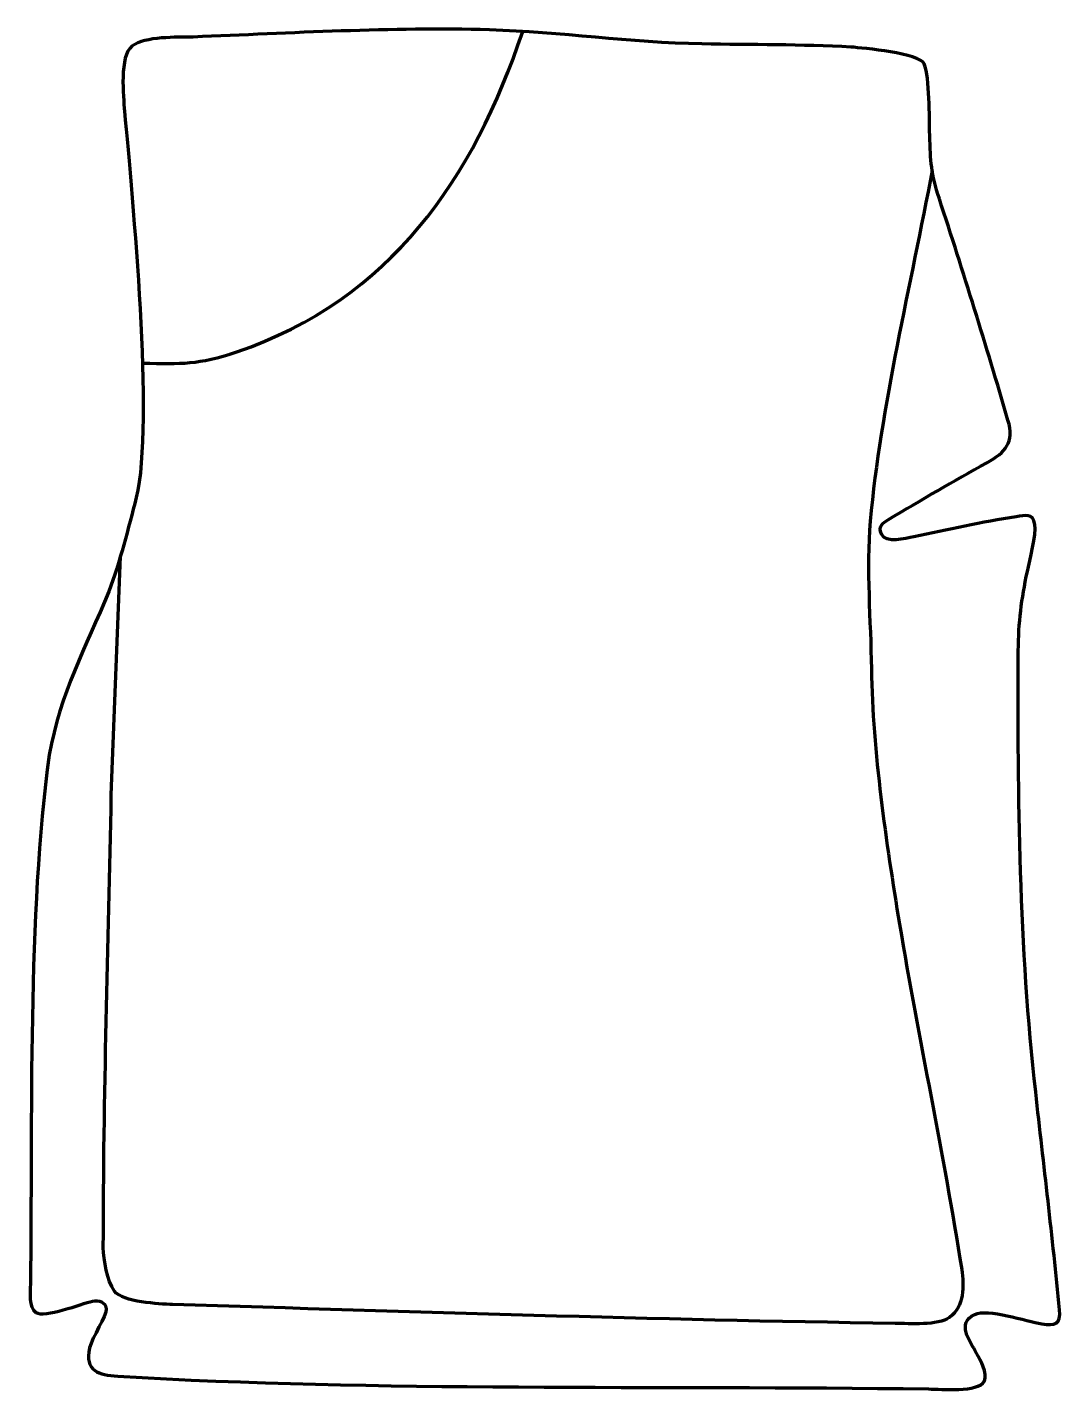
# Model space of a CAD drawing. Header units: millimetres. Extents: x 1238 to 1842, y -151 to 647.
import ezdxf

# ---------------------------------------------------------------- set-up
doc = ezdxf.new("R2010")
doc.units = ezdxf.units.MM
doc.header["$MEASUREMENT"] = 0
doc.layers.add('layer 2', color=7, linetype='Continuous')
doc.layers.add('layer 3', color=7, linetype='Continuous')

msp = doc.modelspace()

# ---------------------------------------------------------------- linework, layer by layer
at = {"layer": 'layer 2', "color": 142, "lineweight": 158}
for points, knots in [([(1305.7516, 450.449), (1329.1927, 450.0495), (1337.9638, 449.4709), (1360.9631, 457.1132), (1360.9631, 457.1132), (1450.6703, 487.5552), (1499.2492, 558.4111), (1527.9221, 644.3043)], [0, 0, 0, 0, 0.33333333, 0.33333333, 0.33333333, 0.33333333, 1, 1, 1, 1]), ([(1767.1701, 563.0055), (1754.7426, 497.0036), (1736.9808, 424.5614), (1730.9787, 358.0748), (1730.9787, 358.0748), (1728.5972, 329.9821), (1731.2627, 300.124), (1731.6772, 271.7782), (1731.6772, 271.7782), (1732.4387, 223.2106), (1740.1982, 170.5373), (1748.1108, 122.5837), (1748.1108, 122.5837), (1759.3689, 55.1737), (1773.8603, -11.6664), (1784.4355, -79.1855), (1784.4355, -79.1855), (1785.8966, -88.8745), (1786.0821, -100.7043), (1777.2547, -107.1612), (1777.2547, -107.1612), (1770.566, -112.0538), (1753.9983, -110.8249), (1745.584, -110.7021), (1745.584, -110.7021), (1605.1974, -108.6518), (1463.6698, -103.9501), (1323.3496, -99.6328), (1323.3496, -99.6328), (1315.5499, -99.3928), (1294.0694, -98.3173), (1289.4295, -91.7781), (1289.4295, -91.7781), (1285.019, -85.5619), (1283.1493, -73.8994), (1282.8893, -66.3489), (1282.8893, -66.3489), (1282.9072, 21.5295), (1285.8493, 110.1826), (1287.5534, 198.1074), (1287.5534, 198.1074), (1287.5534, 198.1074), (1292.854, 337.4458), (1292.854, 337.4458)], [0, 0, 0, 0, 0.08333333, 0.08333333, 0.08333333, 0.08333333, 0.16666667, 0.16666667, 0.16666667, 0.16666667, 0.25, 0.25, 0.25, 0.25, 0.33333333, 0.33333333, 0.33333333, 0.33333333, 0.41666667, 0.41666667, 0.41666667, 0.41666667, 0.5, 0.5, 0.5, 0.5, 0.58333333, 0.58333333, 0.58333333, 0.58333333, 0.66666667, 0.66666667, 0.66666667, 0.66666667, 0.75, 0.75, 0.75, 0.75, 0.83333333, 0.83333333, 0.83333333, 0.83333333, 1, 1, 1, 1])]:
    msp.add_open_spline(points, degree=3, knots=knots, dxfattribs=at)
at = {"layer": 'layer 3', "color": 242, "lineweight": 158}
msp.add_open_spline([(1335.4205, 641.0408), (1392.725, 643.3747), (1451.1925, 646.7238), (1508.491, 645.2527), (1508.491, 645.2527), (1550.0436, 643.8911), (1590.7612, 637.7754), (1632.5721, 636.9868), (1632.5721, 636.9868), (1661.4794, 636.471), (1690.9045, 636.7348), (1719.7307, 635.162), (1719.7307, 635.162), (1726.8969, 634.5592), (1759.8985, 631.6135), (1762.5091, 625.4336), (1762.5091, 625.4336), (1765.9052, 616.7172), (1765.4077, 594.2326), (1765.7418, 583.7332), (1765.7418, 583.7332), (1766.2381, 568.136), (1766.4387, 561.5399), (1771.3832, 546.4605), (1771.3832, 546.4605), (1785.5048, 503.3928), (1798.7506, 460.7887), (1811.4848, 417.2339), (1811.4848, 417.2339), (1815.3249, 404.0999), (1810.133, 398.3389), (1799.1059, 392.2687), (1799.1059, 392.2687), (1779.937, 381.7165), (1760.5463, 370.2863), (1741.6852, 359.1509), (1741.6852, 359.1509), (1738.2271, 357.1093), (1735.438, 354.9512), (1737.5631, 350.5454), (1737.5631, 350.5454), (1740.318, 344.8335), (1751.3755, 347.9728), (1756.4129, 348.9482), (1756.4129, 348.9482), (1776.0536, 352.9355), (1796.5091, 357.8401), (1816.254, 360.6962), (1816.254, 360.6962), (1821.3791, 361.4375), (1826.0548, 362.9867), (1827.2532, 356.1045), (1827.2532, 356.1045), (1828.2313, 350.4879), (1824.1272, 335.113), (1822.7935, 328.7222), (1822.7935, 328.7222), (1819.3908, 312.4174), (1817.6152, 299.0422), (1817.5063, 282.3081), (1817.5063, 282.3081), (1817.0409, 197.492), (1818.134, 108.6423), (1827.6651, 24.4801), (1827.6651, 24.4801), (1832.4513, -17.8338), (1837.4929, -60.3974), (1841.6471, -102.7593), (1841.6471, -102.7593), (1842.2748, -111.0727), (1839.1188, -112.2837), (1831.1743, -110.9799), (1831.1743, -110.9799), (1822.5129, -109.3106), (1799.3344, -101.8192), (1792.0259, -105.4532), (1792.0259, -105.4532), (1781.3292, -110.7719), (1789.023, -120.6825), (1793.1503, -128.1047), (1793.1503, -128.1047), (1795.4606, -132.2591), (1799.7141, -139.6597), (1797.6826, -144.4523), (1797.6826, -144.4523), (1794.0074, -151.1814), (1772.6218, -149.1097), (1765.1209, -149.0044), (1765.1209, -149.0044), (1606.5679, -146.7776), (1442.4092, -150.6499), (1291.3683, -141.5248), (1291.3683, -141.5248), (1280.1864, -140.8492), (1271.7613, -138.6021), (1274.8615, -125.0241), (1274.8615, -125.0241), (1276.2669, -118.8691), (1284.8233, -106.0421), (1284.5492, -102.3034), (1284.5492, -102.3034), (1284.2459, -98.1669), (1280.223, -96.9457), (1276.6044, -97.6555), (1276.6044, -97.6555), (1270.1939, -99.2933), (1248.4757, -107.512), (1243.4013, -104.33), (1243.4013, -104.33), (1239.1228, -101.6471), (1240.2335, -92.3661), (1240.2925, -87.7383), (1240.2925, -87.7383), (1241.4961, 6.6699), (1238.4764, 129.7473), (1251.239, 221.5137), (1251.239, 221.5137), (1257.8849, 257.8971), (1272.3217, 283.8218), (1286.1486, 317.1159), (1286.1486, 317.1159), (1292.5854, 334.3778), (1297.4997, 353.9799), (1302.1476, 371.8947), (1302.1476, 371.8947), (1312.6691, 415.9453), (1299.7922, 546.6277), (1295.2903, 597.764), (1295.2903, 597.764), (1294.5479, 606.1957), (1292.27, 630.1676), (1299.6358, 635.6667), (1299.6358, 635.6667), (1307.6043, 641.6161), (1325.5827, 640.7621), (1335.4205, 641.0408)], degree=3, knots=[0, 0, 0, 0, 0.02857143, 0.02857143, 0.02857143, 0.02857143, 0.05714286, 0.05714286, 0.05714286, 0.05714286, 0.08571429, 0.08571429, 0.08571429, 0.08571429, 0.11428571, 0.11428571, 0.11428571, 0.11428571, 0.14285714, 0.14285714, 0.14285714, 0.14285714, 0.17142857, 0.17142857, 0.17142857, 0.17142857, 0.2, 0.2, 0.2, 0.2, 0.22857143, 0.22857143, 0.22857143, 0.22857143, 0.25714286, 0.25714286, 0.25714286, 0.25714286, 0.28571429, 0.28571429, 0.28571429, 0.28571429, 0.31428571, 0.31428571, 0.31428571, 0.31428571, 0.34285714, 0.34285714, 0.34285714, 0.34285714, 0.37142857, 0.37142857, 0.37142857, 0.37142857, 0.4, 0.4, 0.4, 0.4, 0.42857143, 0.42857143, 0.42857143, 0.42857143, 0.45714286, 0.45714286, 0.45714286, 0.45714286, 0.48571429, 0.48571429, 0.48571429, 0.48571429, 0.51428571, 0.51428571, 0.51428571, 0.51428571, 0.54285714, 0.54285714, 0.54285714, 0.54285714, 0.57142857, 0.57142857, 0.57142857, 0.57142857, 0.6, 0.6, 0.6, 0.6, 0.62857143, 0.62857143, 0.62857143, 0.62857143, 0.65714286, 0.65714286, 0.65714286, 0.65714286, 0.68571429, 0.68571429, 0.68571429, 0.68571429, 0.71428571, 0.71428571, 0.71428571, 0.71428571, 0.74285714, 0.74285714, 0.74285714, 0.74285714, 0.77142857, 0.77142857, 0.77142857, 0.77142857, 0.8, 0.8, 0.8, 0.8, 0.82857143, 0.82857143, 0.82857143, 0.82857143, 0.85714286, 0.85714286, 0.85714286, 0.85714286, 0.88571429, 0.88571429, 0.88571429, 0.88571429, 0.91428571, 0.91428571, 0.91428571, 0.91428571, 0.94285714, 0.94285714, 0.94285714, 0.94285714, 1, 1, 1, 1], dxfattribs=at)

doc.saveas('drawing.dxf')
